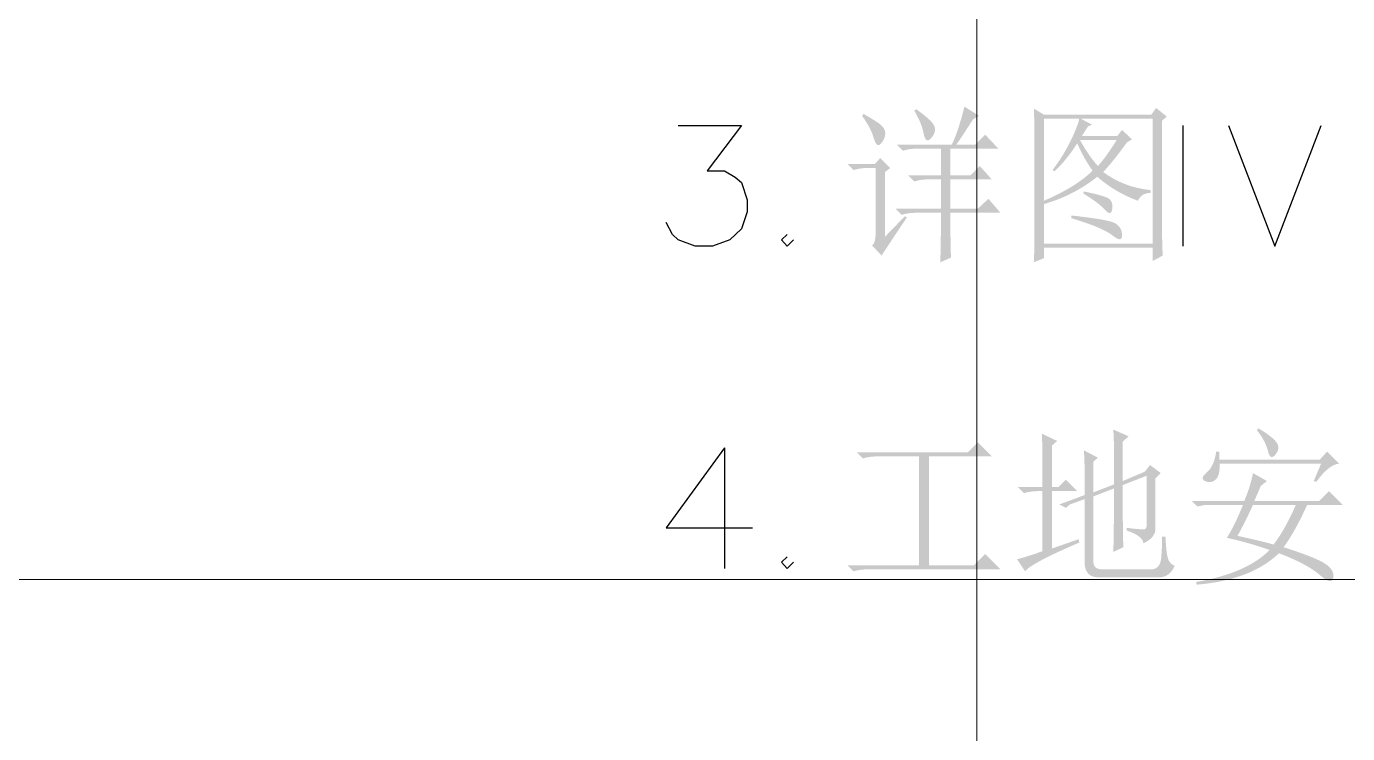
# Model space of a CAD drawing. Header units: millimetres. Extents: x 0 to 841, y 0 to 1189.
# Drawn here: x 376.2 to 437.8, y 111.7 to 144.7 of the extents above; entities that cross this region are included whole.
import ezdxf

# ---------------------------------------------------------------- set-up
doc = ezdxf.new("R2010")
doc.units = ezdxf.units.MM
doc.layers.add('C00-00-00', color=7, linetype='Continuous')
doc.layers.add('CBF-BF-BF', color=7, linetype='Continuous', true_color=0xbfbfbf)

msp = doc.modelspace()

# ---------------------------------------------------------------- hatches: boundary and pattern name
at = {"layer": 'C00-00-00'}
h = msp.add_hatch(color=256, dxfattribs=at)
edge = h.paths.add_edge_path(flags=0)
edge.add_spline(control_points=[(415.150055, 140.506092), (415.150055, 140.506092), (415.212342, 140.599247), (415.212342, 140.599247), (415.440545, 140.474673), (415.663236, 140.339625), (415.881517, 140.194104), (416.099799, 140.048583), (416.2139, 139.893141), (416.224373, 139.727225), (416.234295, 139.560758), (416.172008, 139.394842), (416.037511, 139.228926), (415.902464, 139.062459), (415.788362, 139.140732), (415.694656, 139.462641), (415.600949, 139.784551), (415.419599, 140.132368), (415.150055, 140.506092), (415.150055, 140.506092), (415.150055, 140.506092), (415.150055, 140.506092)], knot_values=[0, 0, 0, 0, 1, 1, 1, 2, 2, 2, 3, 3, 3, 4, 4, 4, 5, 5, 5, 6, 6, 6, 7, 7, 7, 7], degree=3, periodic=1)
edge = h.paths.add_edge_path(flags=0)
edge.add_spline(control_points=[(416.208939, 134.868813), (416.208939, 134.868813), (417.143249, 135.834542), (417.143249, 135.834542), (417.143249, 135.834542), (417.236405, 135.772255), (417.236405, 135.772255), (417.008202, 135.439872), (416.784959, 135.107489), (416.566678, 134.775107), (416.348397, 134.442724), (416.17752, 134.183653), (416.052945, 133.996791), (416.052945, 133.996791), (415.616934, 134.464221), (415.616934, 134.464221), (415.720563, 134.56785), (415.772928, 134.723292), (415.772928, 134.931101), (415.772928, 134.931101), (415.772928, 138.076886), (415.772928, 138.076886), (415.772928, 138.076886), (415.336917, 138.076886), (415.336917, 138.076886), (415.17045, 138.076886), (414.973115, 138.045467), (414.744912, 137.98318), (414.744912, 137.98318), (414.464894, 138.263748), (414.464894, 138.263748), (414.464894, 138.263748), (415.741509, 138.263748), (415.741509, 138.263748), (415.741509, 138.263748), (415.990658, 138.543766), (415.990658, 138.543766), (415.990658, 138.543766), (416.458089, 138.076886), (416.458089, 138.076886), (416.458089, 138.076886), (416.208939, 137.890024), (416.208939, 137.890024), (416.208939, 137.890024), (416.208939, 134.868813), (416.208939, 134.868813)], knot_values=[0, 0, 0, 0, 1, 1, 1, 2, 2, 2, 3, 3, 3, 4, 4, 4, 5, 5, 5, 6, 6, 6, 7, 7, 7, 8, 8, 8, 9, 9, 9, 10, 10, 10, 11, 11, 11, 12, 12, 12, 13, 13, 13, 14, 14, 14, 15, 15, 15, 15], degree=3, periodic=1)
edge = h.paths.add_edge_path(flags=0)
edge.add_spline(control_points=[(419.91476, 140.942103), (419.91476, 140.942103), (420.59992, 140.506092), (420.59992, 140.506092), (420.59992, 140.506092), (420.319903, 140.350098), (420.319903, 140.350098), (419.98752, 139.830853), (419.727898, 139.436734), (419.541036, 139.166639), (419.541036, 139.166639), (420.413058, 139.166639), (420.413058, 139.166639), (420.413058, 139.166639), (420.880489, 139.634069), (420.880489, 139.634069), (420.880489, 139.634069), (421.503362, 138.979777), (421.503362, 138.979777), (421.503362, 138.979777), (419.261018, 138.979777), (419.261018, 138.979777), (419.261018, 138.979777), (419.261018, 137.73403), (419.261018, 137.73403), (419.261018, 137.73403), (420.195328, 137.73403), (420.195328, 137.73403), (420.195328, 137.73403), (420.63134, 138.170042), (420.63134, 138.170042), (420.63134, 138.170042), (421.191925, 137.547168), (421.191925, 137.547168), (421.191925, 137.547168), (419.261018, 137.547168), (419.261018, 137.547168), (419.261018, 137.547168), (419.261018, 136.176847), (419.261018, 136.176847), (419.261018, 136.176847), (420.537633, 136.176847), (420.537633, 136.176847), (420.537633, 136.176847), (421.035932, 136.644278), (421.035932, 136.644278), (421.035932, 136.644278), (421.596517, 135.989985), (421.596517, 135.989985), (421.596517, 135.989985), (419.261018, 135.989985), (419.261018, 135.989985), (419.261018, 135.055675), (419.27094, 134.360593), (419.291886, 133.903084), (419.291886, 133.903084), (418.793588, 133.685354), (418.793588, 133.685354), (418.814534, 134.53643), (418.825007, 135.304825), (418.825007, 135.989985), (418.825007, 135.989985), (417.579261, 135.989985), (417.579261, 135.989985), (417.412794, 135.989985), (417.215458, 135.958566), (416.987255, 135.89683), (416.987255, 135.89683), (416.707238, 136.176847), (416.707238, 136.176847), (416.707238, 136.176847), (418.825007, 136.176847), (418.825007, 136.176847), (418.825007, 136.176847), (418.825007, 137.547168), (418.825007, 137.547168), (418.825007, 137.547168), (418.170715, 137.547168), (418.170715, 137.547168), (418.004248, 137.547168), (417.807464, 137.515749), (417.579261, 137.454013), (417.579261, 137.454013), (417.298692, 137.73403), (417.298692, 137.73403), (417.298692, 137.73403), (418.825007, 137.73403), (418.825007, 137.73403), (418.825007, 137.73403), (418.825007, 138.979777), (418.825007, 138.979777), (418.825007, 138.979777), (417.641548, 138.979777), (417.641548, 138.979777), (417.475081, 138.979777), (417.277746, 138.948358), (417.049543, 138.886621), (417.049543, 138.886621), (416.769525, 139.166639), (416.769525, 139.166639), (416.769525, 139.166639), (419.323306, 139.166639), (419.323306, 139.166639), (419.44788, 139.415788), (419.561982, 139.706279), (419.66561, 140.038661), (419.769239, 140.370493), (419.852472, 140.672008), (419.91476, 140.942103), (419.91476, 140.942103), (419.91476, 140.942103), (419.91476, 140.942103)], knot_values=[0, 0, 0, 0, 1, 1, 1, 2, 2, 2, 3, 3, 3, 4, 4, 4, 5, 5, 5, 6, 6, 6, 7, 7, 7, 8, 8, 8, 9, 9, 9, 10, 10, 10, 11, 11, 11, 12, 12, 12, 13, 13, 13, 14, 14, 14, 15, 15, 15, 16, 16, 16, 17, 17, 17, 18, 18, 18, 19, 19, 19, 20, 20, 20, 21, 21, 21, 22, 22, 22, 23, 23, 23, 24, 24, 24, 25, 25, 25, 26, 26, 26, 27, 27, 27, 28, 28, 28, 29, 29, 29, 30, 30, 30, 31, 31, 31, 32, 32, 32, 33, 33, 33, 34, 34, 34, 35, 35, 35, 36, 36, 36, 37, 37, 37, 37], degree=3, periodic=1)
edge = h.paths.add_edge_path(flags=0)
edge.add_spline(control_points=[(417.579261, 140.755241), (417.579261, 140.755241), (417.672416, 140.817529), (417.672416, 140.817529), (417.962906, 140.60972), (418.186149, 140.427819), (418.342142, 140.272377), (418.497585, 140.116383), (418.565385, 139.965901), (418.544438, 139.82038), (418.523492, 139.674859), (418.445771, 139.540363), (418.310723, 139.415788), (418.175675, 139.291213), (418.077008, 139.384369), (418.014721, 139.695805), (417.952433, 140.007242), (417.807464, 140.360571), (417.579261, 140.755241), (417.579261, 140.755241), (417.579261, 140.755241), (417.579261, 140.755241)], knot_values=[0, 0, 0, 0, 1, 1, 1, 2, 2, 2, 3, 3, 3, 4, 4, 4, 5, 5, 5, 6, 6, 6, 7, 7, 7, 7], degree=3, periodic=1)
h = msp.add_hatch(color=256, dxfattribs=at)
edge = h.paths.add_edge_path(flags=0)
edge.add_spline(control_points=[(429.130638, 140.287811), (429.130638, 140.287811), (429.130638, 135.117963), (429.130638, 135.117963), (429.130638, 134.702346), (429.14056, 134.329174), (429.161506, 133.996791), (429.161506, 133.996791), (428.694627, 133.747641), (428.694627, 133.747641), (428.694627, 133.747641), (428.694627, 134.370515), (428.694627, 134.370515), (428.694627, 134.370515), (423.617934, 134.370515), (423.617934, 134.370515), (423.617934, 134.370515), (423.617934, 133.872216), (423.617934, 133.872216), (423.617934, 133.872216), (423.151055, 133.685354), (423.151055, 133.685354), (423.17145, 134.10097), (423.181923, 134.525957), (423.181923, 134.96252), (423.181923, 134.96252), (423.181923, 139.664937), (423.181923, 139.664937), (423.181923, 140.017715), (423.17145, 140.412385), (423.151055, 140.848397), (423.151055, 140.848397), (423.617934, 140.568379), (423.617934, 140.568379), (423.617934, 140.568379), (428.63234, 140.568379), (428.63234, 140.568379), (428.63234, 140.568379), (428.85007, 140.879816), (428.85007, 140.879816), (428.85007, 140.879816), (429.348368, 140.474673), (429.348368, 140.474673), (429.348368, 140.474673), (429.130638, 140.287811), (429.130638, 140.287811)], knot_values=[0, 0, 0, 0, 1, 1, 1, 2, 2, 2, 3, 3, 3, 4, 4, 4, 5, 5, 5, 6, 6, 6, 7, 7, 7, 8, 8, 8, 9, 9, 9, 10, 10, 10, 11, 11, 11, 12, 12, 12, 13, 13, 13, 14, 14, 14, 15, 15, 15, 15], degree=3, periodic=1)
edge = h.paths.add_edge_path(flags=0)
edge.add_spline(control_points=[(423.617934, 140.381517), (423.617934, 140.381517), (423.617934, 136.550571), (423.617934, 136.550571), (424.593585, 136.965636), (425.351506, 137.433067), (425.891697, 137.952312), (425.621602, 138.326036), (425.382374, 138.751574), (425.175117, 139.228926), (424.842735, 138.709681), (424.489957, 138.27367), (424.116233, 137.920892), (424.116233, 137.920892), (424.023077, 137.98318), (424.023077, 137.98318), (424.354909, 138.419191), (424.635478, 138.870636), (424.863681, 139.338067), (425.091884, 139.804946), (425.226932, 140.152763), (425.268824, 140.381517), (425.268824, 140.381517), (423.617934, 140.381517), (423.617934, 140.381517)], knot_values=[0, 0, 0, 0, 1, 1, 1, 2, 2, 2, 3, 3, 3, 4, 4, 4, 5, 5, 5, 6, 6, 6, 7, 7, 7, 8, 8, 8, 8], degree=3, periodic=1)
edge = h.paths.add_edge_path(flags=0)
edge.add_spline(control_points=[(423.617934, 134.557377), (423.617934, 134.557377), (428.694627, 134.557377), (428.694627, 134.557377), (428.694627, 134.557377), (428.694627, 140.381517), (428.694627, 140.381517), (428.694627, 140.381517), (425.331111, 140.381517), (425.331111, 140.381517), (425.331111, 140.381517), (425.860278, 140.100949), (425.860278, 140.100949), (425.860278, 140.100949), (425.673416, 140.007793), (425.673416, 140.007793), (425.548841, 139.82038), (425.455135, 139.675411), (425.393399, 139.571782), (425.393399, 139.571782), (427.043737, 139.571782), (427.043737, 139.571782), (427.043737, 139.571782), (427.262018, 139.851799), (427.262018, 139.851799), (427.262018, 139.851799), (427.728898, 139.415788), (427.728898, 139.415788), (427.728898, 139.415788), (427.479748, 139.260345), (427.479748, 139.260345), (427.126971, 138.762047), (426.76372, 138.305089), (426.389996, 137.890024), (427.033264, 137.412121), (427.770239, 137.131552), (428.60092, 137.04887), (428.60092, 137.04887), (428.60092, 136.924295), (428.60092, 136.924295), (428.289484, 136.903349), (428.092149, 136.778774), (428.009466, 136.550571), (427.282413, 136.820667), (426.649067, 137.194391), (426.109427, 137.671743), (425.382925, 137.090211), (424.552244, 136.664673), (423.617934, 136.395128), (423.617934, 136.395128), (423.617934, 134.557377), (423.617934, 134.557377)], knot_values=[0, 0, 0, 0, 1, 1, 1, 2, 2, 2, 3, 3, 3, 4, 4, 4, 5, 5, 5, 6, 6, 6, 7, 7, 7, 8, 8, 8, 9, 9, 9, 10, 10, 10, 11, 11, 11, 12, 12, 12, 13, 13, 13, 14, 14, 14, 15, 15, 15, 16, 16, 16, 17, 17, 17, 17], degree=3, periodic=1)
edge = h.paths.add_edge_path(flags=0)
edge.add_spline(control_points=[(425.299692, 139.38492), (425.590182, 138.865675), (425.870751, 138.460532), (426.140846, 138.170042), (426.431337, 138.501873), (426.721827, 138.907016), (427.012869, 139.38492), (427.012869, 139.38492), (425.299692, 139.38492), (425.299692, 139.38492)], knot_values=[0, 0, 0, 0, 1, 1, 1, 2, 2, 2, 3, 3, 3, 3], degree=3, periodic=1)
edge = h.paths.add_edge_path(flags=0)
edge.add_spline(control_points=[(425.486554, 136.986582), (425.984853, 136.882954), (426.33763, 136.789247), (426.545438, 136.706565), (426.752695, 136.623332), (426.84089, 136.451904), (426.810022, 136.192281), (426.779154, 135.932659), (426.665052, 135.911713), (426.467717, 136.129994), (426.270382, 136.348275), (425.933038, 136.602385), (425.455686, 136.893427), (425.455686, 136.893427), (425.486554, 136.986582), (425.486554, 136.986582)], knot_values=[0, 0, 0, 0, 1, 1, 1, 2, 2, 2, 3, 3, 3, 4, 4, 4, 5, 5, 5, 5], degree=3, periodic=1)
edge = h.paths.add_edge_path(flags=0)
edge.add_spline(control_points=[(424.8951, 135.865411), (425.849805, 135.761782), (426.47819, 135.663114), (426.779154, 135.569408), (427.080117, 135.475701), (427.240521, 135.283878), (427.261467, 134.993388), (427.282413, 134.702346), (427.136892, 134.681951), (426.825456, 134.931101), (426.514019, 135.18025), (425.870751, 135.449794), (424.8951, 135.740836), (424.8951, 135.740836), (424.8951, 135.865411), (424.8951, 135.865411)], knot_values=[0, 0, 0, 0, 1, 1, 1, 2, 2, 2, 3, 3, 3, 4, 4, 4, 5, 5, 5, 5], degree=3, periodic=1)
h = msp.add_hatch(color=256, dxfattribs=at)
edge = h.paths.add_edge_path(flags=0)
edge.add_spline(control_points=[(427.479748, 121.306963), (427.978047, 121.244125), (428.258064, 121.223178), (428.320352, 121.244125), (428.382639, 121.265071), (428.414058, 121.337831), (428.414058, 121.462406), (428.414058, 121.462406), (428.414058, 123.736169), (428.414058, 123.736169), (428.414058, 123.736169), (427.292886, 123.300158), (427.292886, 123.300158), (427.292886, 121.929836), (427.30336, 120.964107), (427.324306, 120.403521), (427.324306, 120.403521), (426.856875, 120.185791), (426.856875, 120.185791), (426.877821, 120.912293), (426.888294, 121.898417), (426.888294, 123.144164), (426.888294, 123.144164), (425.922565, 122.77044), (425.922565, 122.77044), (425.922565, 122.77044), (425.922565, 119.74978), (425.922565, 119.74978), (425.922565, 119.500079), (426.057613, 119.375505), (426.327708, 119.375505), (426.327708, 119.375505), (428.694627, 119.375505), (428.694627, 119.375505), (428.92283, 119.417397), (429.052366, 119.583313), (429.083785, 119.874355), (429.114653, 120.164845), (429.130638, 120.50715), (429.130638, 120.90182), (429.130638, 120.90182), (429.286081, 120.90182), (429.286081, 120.90182), (429.307027, 120.486204), (429.337895, 120.174767), (429.379787, 119.96751), (429.421129, 119.759702), (429.53523, 119.614181), (429.722092, 119.531499), (429.555625, 119.178721), (429.316949, 119.001781), (429.006063, 119.001781), (429.006063, 119.001781), (426.171715, 119.001781), (426.171715, 119.001781), (425.735703, 119.001781), (425.517973, 119.241008), (425.517973, 119.718361), (425.517973, 119.718361), (425.517973, 122.645865), (425.517973, 122.645865), (425.517973, 122.645865), (424.832813, 122.396716), (424.832813, 122.396716), (424.832813, 122.396716), (424.645951, 122.241273), (424.645951, 122.241273), (424.645951, 122.241273), (424.334514, 122.396716), (424.334514, 122.396716), (424.334514, 122.396716), (425.517973, 122.832727), (425.517973, 122.832727), (425.517973, 122.832727), (425.517973, 123.953899), (425.517973, 123.953899), (425.517973, 124.223994), (425.5075, 124.545904), (425.486554, 124.919628), (425.486554, 124.919628), (426.140846, 124.576772), (426.140846, 124.576772), (426.140846, 124.576772), (425.922565, 124.38991), (425.922565, 124.38991), (425.922565, 124.38991), (425.922565, 122.957302), (425.922565, 122.957302), (425.922565, 122.957302), (426.888294, 123.331026), (426.888294, 123.331026), (426.888294, 123.331026), (426.888294, 124.825921), (426.888294, 124.825921), (426.888294, 125.199645), (426.877821, 125.552423), (426.856875, 125.884806), (426.856875, 125.884806), (427.573455, 125.573369), (427.573455, 125.573369), (427.573455, 125.573369), (427.292886, 125.32422), (427.292886, 125.32422), (427.292886, 125.32422), (427.292886, 123.487019), (427.292886, 123.487019), (427.292886, 123.487019), (428.320903, 123.923031), (428.320903, 123.923031), (428.320903, 123.923031), (428.570052, 124.234467), (428.570052, 124.234467), (428.570052, 124.234467), (429.068351, 123.860743), (429.068351, 123.860743), (429.068351, 123.860743), (428.819202, 123.611594), (428.819202, 123.611594), (428.819202, 123.611594), (428.819202, 121.244676), (428.819202, 121.244676), (428.819202, 121.120101), (428.772348, 121.000487), (428.678642, 120.886386), (428.584935, 120.771733), (428.444926, 120.673065), (428.258616, 120.590383), (428.237669, 120.818586), (427.978047, 121.015921), (427.479748, 121.182388), (427.479748, 121.182388), (427.479748, 121.306963), (427.479748, 121.306963)], knot_values=[0, 0, 0, 0, 1, 1, 1, 2, 2, 2, 3, 3, 3, 4, 4, 4, 5, 5, 5, 6, 6, 6, 7, 7, 7, 8, 8, 8, 9, 9, 9, 10, 10, 10, 11, 11, 11, 12, 12, 12, 13, 13, 13, 14, 14, 14, 15, 15, 15, 16, 16, 16, 17, 17, 17, 18, 18, 18, 19, 19, 19, 20, 20, 20, 21, 21, 21, 22, 22, 22, 23, 23, 23, 24, 24, 24, 25, 25, 25, 26, 26, 26, 27, 27, 27, 28, 28, 28, 29, 29, 29, 30, 30, 30, 31, 31, 31, 32, 32, 32, 33, 33, 33, 34, 34, 34, 35, 35, 35, 36, 36, 36, 37, 37, 37, 38, 38, 38, 39, 39, 39, 40, 40, 40, 41, 41, 41, 42, 42, 42, 43, 43, 43, 44, 44, 44, 44], degree=3, periodic=1)
edge = h.paths.add_edge_path(flags=0)
edge.add_spline(control_points=[(423.991658, 120.341234), (423.991658, 120.341234), (425.237405, 120.777245), (425.237405, 120.777245), (425.237405, 120.777245), (425.268824, 120.621802), (425.268824, 120.621802), (423.773928, 119.977983), (422.932774, 119.531499), (422.745912, 119.282349), (422.745912, 119.282349), (422.372188, 119.842935), (422.372188, 119.842935), (422.621337, 119.905223), (423.015456, 120.029797), (423.555647, 120.216659), (423.555647, 120.216659), (423.555647, 123.019589), (423.555647, 123.019589), (423.555647, 123.019589), (423.431072, 123.019589), (423.431072, 123.019589), (423.160977, 123.019589), (422.911827, 122.98817), (422.683624, 122.926434), (422.683624, 122.926434), (422.403607, 123.206451), (422.403607, 123.206451), (422.403607, 123.206451), (423.555647, 123.206451), (423.555647, 123.206451), (423.555647, 123.206451), (423.555647, 124.639059), (423.555647, 124.639059), (423.555647, 124.92955), (423.545174, 125.282328), (423.524779, 125.697944), (423.524779, 125.697944), (424.240807, 125.355639), (424.240807, 125.355639), (424.240807, 125.355639), (423.991658, 125.137358), (423.991658, 125.137358), (423.991658, 125.137358), (423.991658, 123.206451), (423.991658, 123.206451), (423.991658, 123.206451), (424.303095, 123.206451), (424.303095, 123.206451), (424.303095, 123.206451), (424.645951, 123.549307), (424.645951, 123.549307), (424.645951, 123.549307), (425.175117, 123.019589), (425.175117, 123.019589), (425.175117, 123.019589), (423.991658, 123.019589), (423.991658, 123.019589), (423.991658, 123.019589), (423.991658, 120.341234), (423.991658, 120.341234)], knot_values=[0, 0, 0, 0, 1, 1, 1, 2, 2, 2, 3, 3, 3, 4, 4, 4, 5, 5, 5, 6, 6, 6, 7, 7, 7, 8, 8, 8, 9, 9, 9, 10, 10, 10, 11, 11, 11, 12, 12, 12, 13, 13, 13, 14, 14, 14, 15, 15, 15, 16, 16, 16, 17, 17, 17, 18, 18, 18, 19, 19, 19, 20, 20, 20, 20], degree=3, periodic=1)
h = msp.add_hatch(color=256, dxfattribs=at)
edge = h.paths.add_edge_path(flags=0)
edge.add_spline(control_points=[(433.362979, 123.860743), (433.362979, 123.860743), (434.017272, 123.487019), (434.017272, 123.487019), (434.017272, 123.487019), (433.736703, 123.268738), (433.736703, 123.268738), (433.736703, 123.268738), (433.425267, 122.55271), (433.425267, 122.55271), (433.425267, 122.55271), (436.446478, 122.55271), (436.446478, 122.55271), (436.446478, 122.55271), (436.913357, 123.019589), (436.913357, 123.019589), (436.913357, 123.019589), (437.567649, 122.365848), (437.567649, 122.365848), (437.567649, 122.365848), (435.885892, 122.365848), (435.885892, 122.365848), (435.532563, 121.576507), (435.169312, 120.922766), (434.795588, 120.403521), (435.646664, 120.133426), (436.254103, 119.900262), (436.617354, 119.702927), (436.980605, 119.505592), (437.146521, 119.272427), (437.115653, 119.002332), (437.084785, 118.732237), (436.872016, 118.768617), (436.477346, 119.111473), (436.082675, 119.453777), (435.44988, 119.791121), (434.577858, 120.123504), (434.1209, 119.686941), (433.565275, 119.350149), (432.911534, 119.110921), (432.257241, 118.872245), (431.535701, 118.721763), (430.746912, 118.659476), (430.746912, 118.659476), (430.716044, 118.784051), (430.716044, 118.784051), (432.293622, 119.054146), (433.43574, 119.551894), (434.141846, 120.278947), (433.414794, 120.528096), (432.750579, 120.714958), (432.148652, 120.839533), (432.397801, 121.234203), (432.646951, 121.742974), (432.8961, 122.365848), (432.8961, 122.365848), (431.089767, 122.365848), (431.089767, 122.365848), (431.089767, 122.365848), (430.778331, 122.30356), (430.778331, 122.30356), (430.778331, 122.30356), (430.529182, 122.55271), (430.529182, 122.55271), (430.529182, 122.55271), (432.958387, 122.55271), (432.958387, 122.55271), (433.165644, 123.051008), (433.300692, 123.487019), (433.362979, 123.860743), (433.362979, 123.860743), (433.362979, 123.860743), (433.362979, 123.860743)], knot_values=[0, 0, 0, 0, 1, 1, 1, 2, 2, 2, 3, 3, 3, 4, 4, 4, 5, 5, 5, 6, 6, 6, 7, 7, 7, 8, 8, 8, 9, 9, 9, 10, 10, 10, 11, 11, 11, 12, 12, 12, 13, 13, 13, 14, 14, 14, 15, 15, 15, 16, 16, 16, 17, 17, 17, 18, 18, 18, 19, 19, 19, 20, 20, 20, 21, 21, 21, 22, 22, 22, 23, 23, 23, 24, 24, 24, 24], degree=3, periodic=1)
edge = h.paths.add_edge_path(flags=0)
edge.add_spline(control_points=[(433.362979, 122.365848), (433.134776, 121.867549), (432.8961, 121.389645), (432.646951, 120.933239), (433.414794, 120.766772), (433.975379, 120.631724), (434.328708, 120.528096), (434.702432, 121.026394), (435.044737, 121.638795), (435.356174, 122.365848), (435.356174, 122.365848), (433.362979, 122.365848), (433.362979, 122.365848)], knot_values=[0, 0, 0, 0, 1, 1, 1, 2, 2, 2, 3, 3, 3, 4, 4, 4, 4], degree=3, periodic=1)
edge = h.paths.add_edge_path(flags=0)
edge.add_spline(control_points=[(433.549841, 125.853938), (433.549841, 125.853938), (433.612129, 125.947093), (433.612129, 125.947093), (434.006799, 125.71889), (434.281855, 125.511082), (434.437298, 125.32422), (434.592741, 125.137358), (434.58778, 124.940023), (434.421864, 124.732766), (434.255397, 124.524958), (434.136334, 124.576772), (434.063574, 124.888209), (433.990814, 125.199645), (433.819937, 125.521555), (433.549841, 125.853938), (433.549841, 125.853938), (433.549841, 125.853938), (433.549841, 125.853938)], knot_values=[0, 0, 0, 0, 1, 1, 1, 2, 2, 2, 3, 3, 3, 4, 4, 4, 5, 5, 5, 6, 6, 6, 6], degree=3, periodic=1)
edge = h.paths.add_edge_path(flags=0)
edge.add_spline(control_points=[(436.197328, 123.487019), (436.197328, 123.487019), (436.539633, 124.296755), (436.539633, 124.296755), (436.539633, 124.296755), (431.805796, 124.296755), (431.805796, 124.296755), (431.826742, 123.923031), (431.764455, 123.673881), (431.618934, 123.549307), (431.473413, 123.424732), (431.312458, 123.403786), (431.13607, 123.487019), (430.959681, 123.569702), (430.985588, 123.70475), (431.213791, 123.891611), (431.441994, 124.078473), (431.587515, 124.400383), (431.650353, 124.857341), (431.650353, 124.857341), (431.805796, 124.857341), (431.805796, 124.857341), (431.805796, 124.857341), (431.805796, 124.483617), (431.805796, 124.483617), (431.805796, 124.483617), (436.477346, 124.483617), (436.477346, 124.483617), (436.477346, 124.483617), (436.820202, 124.857341), (436.820202, 124.857341), (436.820202, 124.857341), (437.380787, 124.296755), (437.380787, 124.296755), (437.0688, 124.275809), (436.716022, 123.99524), (436.321903, 123.4556), (436.321903, 123.4556), (436.197328, 123.487019), (436.197328, 123.487019)], knot_values=[0, 0, 0, 0, 1, 1, 1, 2, 2, 2, 3, 3, 3, 4, 4, 4, 5, 5, 5, 6, 6, 6, 7, 7, 7, 8, 8, 8, 9, 9, 9, 10, 10, 10, 11, 11, 11, 12, 12, 12, 13, 13, 13, 13], degree=3, periodic=1)
h = msp.add_hatch(color=256, dxfattribs=at)
edge = h.paths.add_edge_path(flags=0)
edge.add_spline(control_points=[(414.900906, 124.825921), (414.900906, 124.825921), (420.070754, 124.825921), (420.070754, 124.825921), (420.070754, 124.825921), (420.537633, 125.293352), (420.537633, 125.293352), (420.537633, 125.293352), (421.191925, 124.639059), (421.191925, 124.639059), (421.191925, 124.639059), (418.264421, 124.639059), (418.264421, 124.639059), (418.264421, 124.639059), (418.264421, 119.562918), (418.264421, 119.562918), (418.264421, 119.562918), (420.350771, 119.562918), (420.350771, 119.562918), (420.350771, 119.562918), (420.880489, 120.092085), (420.880489, 120.092085), (420.880489, 120.092085), (421.596517, 119.375505), (421.596517, 119.375505), (421.596517, 119.375505), (415.49236, 119.375505), (415.49236, 119.375505), (415.222264, 119.375505), (414.973115, 119.344637), (414.744912, 119.282349), (414.744912, 119.282349), (414.464894, 119.562918), (414.464894, 119.562918), (414.464894, 119.562918), (417.796991, 119.562918), (417.796991, 119.562918), (417.796991, 119.562918), (417.796991, 124.639059), (417.796991, 124.639059), (417.796991, 124.639059), (415.928371, 124.639059), (415.928371, 124.639059), (415.658275, 124.639059), (415.409126, 124.60764), (415.180923, 124.545904), (415.180923, 124.545904), (414.900906, 124.825921), (414.900906, 124.825921)], knot_values=[0, 0, 0, 0, 1, 1, 1, 2, 2, 2, 3, 3, 3, 4, 4, 4, 5, 5, 5, 6, 6, 6, 7, 7, 7, 8, 8, 8, 9, 9, 9, 10, 10, 10, 11, 11, 11, 12, 12, 12, 13, 13, 13, 14, 14, 14, 15, 15, 15, 16, 16, 16, 16], degree=3, periodic=1)

# ---------------------------------------------------------------- linework, layer by layer
at = {"layer": 'C00-00-00', "lineweight": 25}
for points in [[(406.569333, 140.063361), (409.532667, 140.063361), (407.924, 137.946694), (408.728333, 137.946694), (409.236333, 137.650361), (409.532667, 137.396361), (409.786667, 136.592028), (409.786667, 136.041694), (409.532667, 135.237361), (408.982333, 134.729361), (408.178, 134.433028), (407.373667, 134.433028), (406.569333, 134.729361), (406.315333, 134.983361), (406.019, 135.533694)], [(430.106667, 134.433028), (430.106667, 140.063361)], [(432.223333, 140.063361), (434.382333, 134.433028), (436.541333, 140.063361)], [(411.649333, 134.983361), (411.395333, 134.729361), (411.649333, 134.433028), (411.945667, 134.729361)], [(408.728333, 125.035028), (406.019, 121.309694), (410.040667, 121.309694)], [(408.728333, 125.035028), (408.728333, 119.404694)], [(411.649333, 119.955028), (411.395333, 119.701028), (411.649333, 119.404694), (411.945667, 119.701028)]]:
    msp.add_lwpolyline(points, dxfattribs=at)
at = {"layer": 'CBF-BF-BF', "lineweight": 9}
for points in [[(420.500001, 0), (420.500001, 1189.000035)], [(841.000001, 118.900003), (0, 118.900003)]]:
    msp.add_lwpolyline(points, dxfattribs=at)

doc.saveas('drawing.dxf')
